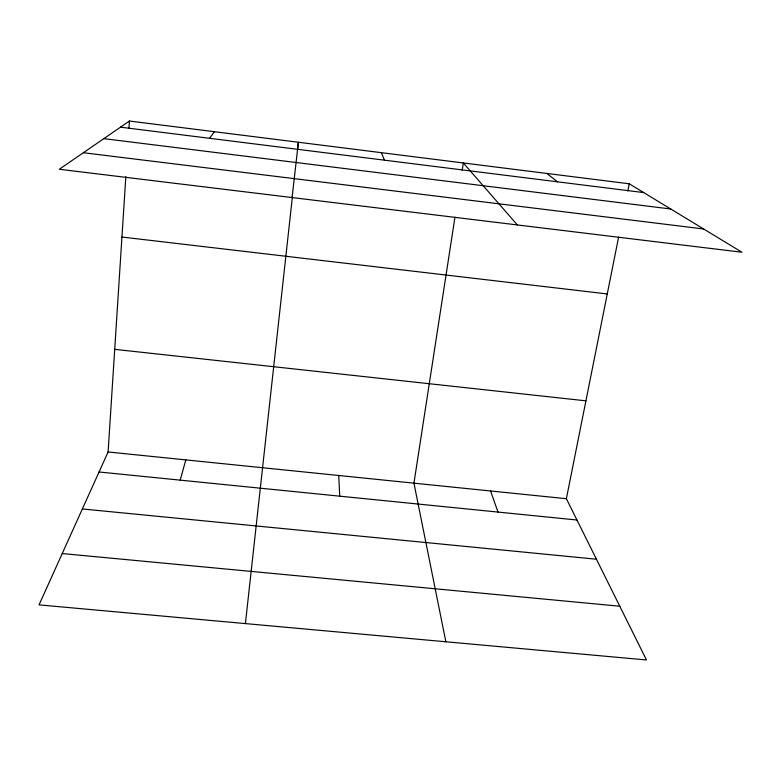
<?xml version="1.0" encoding="UTF-8"?>
<svg xmlns="http://www.w3.org/2000/svg" width="781" height="781" viewBox="0 0 781 781"><rect width="100%" height="100%" fill="white"/><g stroke="black" fill="none" stroke-linecap="round" stroke-linejoin="round"><path stroke-width="1.17" d="M618.611 237.102L566.381 498.708L646.463 659.965L39.05 604.875L108.1 451.974L125.839 176.613M128.953 128.279L129.421 121.035L629.252 183.799L741.95 252.243L59.317 169.262L129.421 121.035M292.397 196.832L245.41 623.589M297.581 149.522L298.371 142.249L292.094 197.564M454.962 217.196L413.94 483.166L445.863 641.767M462.215 170.19L463.328 162.965L517.354 224.938M627.836 190.906L629.252 183.799M180.206 480.139L185.819 459.902M209.601 138.315L214.404 131.706M62.226 553.553L619.772 606.222M82.366 508.958L596.43 559.216M99.06 471.988L576.964 520.009M108.1 451.974L566.381 498.708M114.709 349.341L585.926 400.838M121.943 237.034L607.257 293.949M103.824 138.647L670.752 208.996M83.362 152.725L703.642 228.97M120.508 127.166L643.759 192.604M546.798 173.441L557.556 181.827M381.343 152.666L384.457 160.173M490.585 490.976L498.005 512.072M338.729 475.492L339.725 496.169"/></g></svg>
